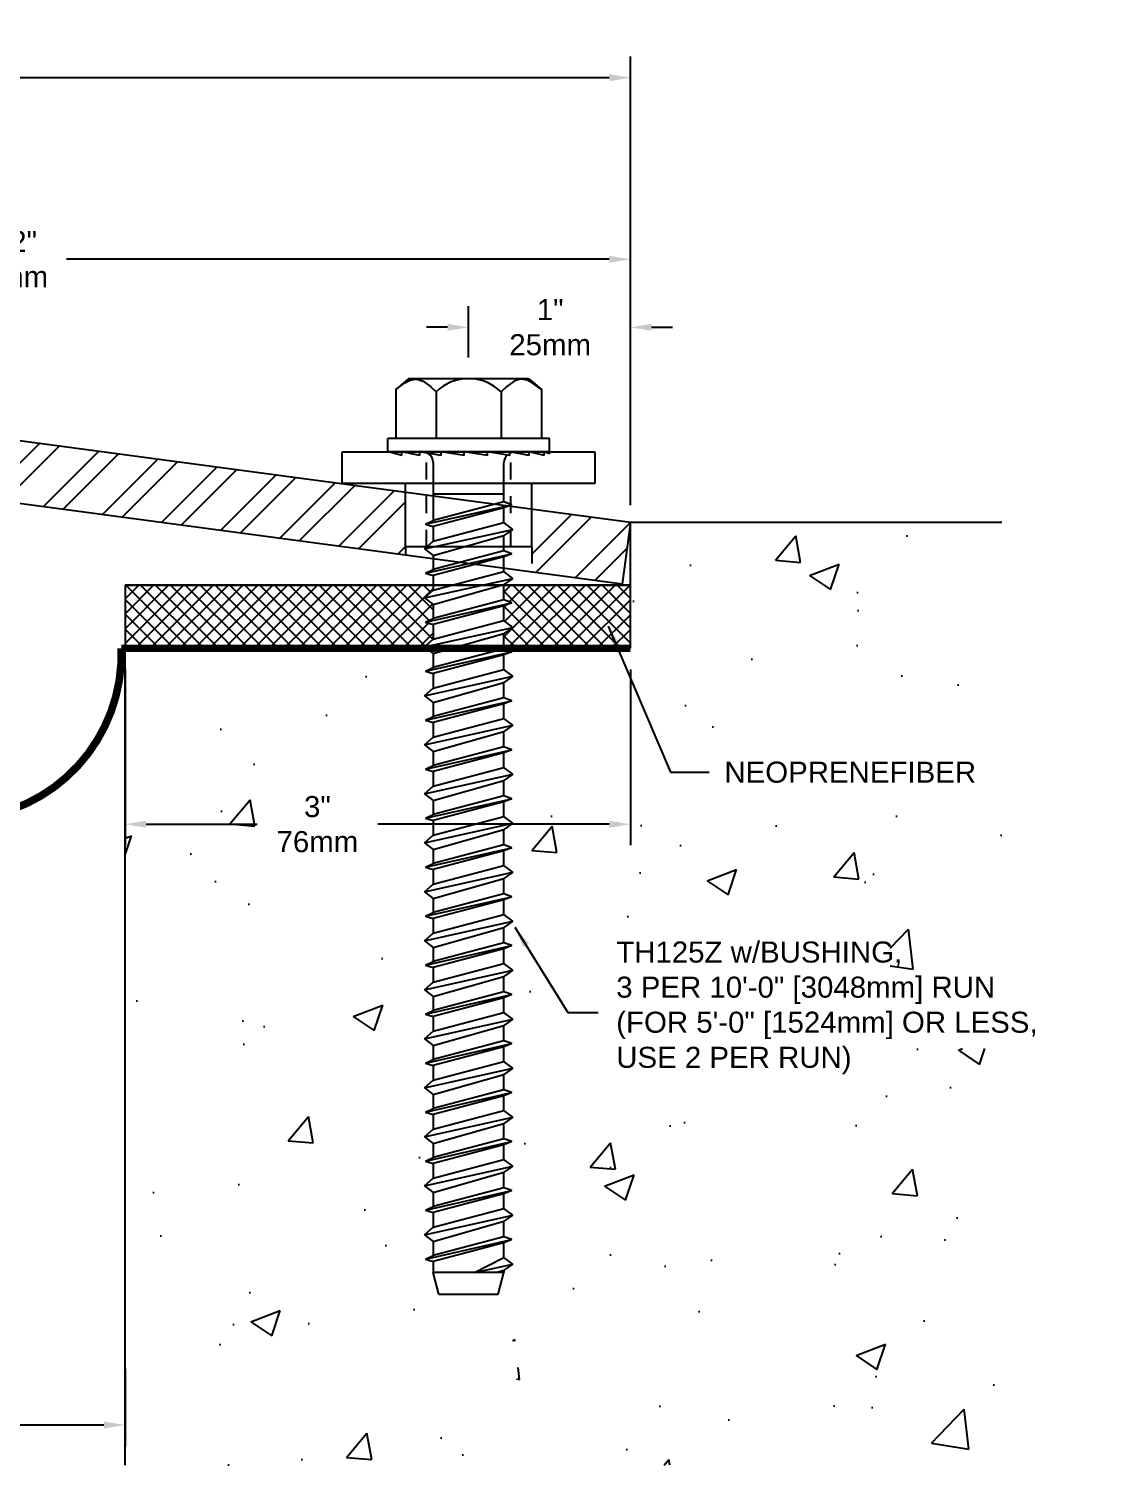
# Model space of a CAD drawing. Extents: x -1.1 to 32.5, y 0.7 to 10.1.
# Drawn here: x 10.32 to 16.7, y 0.74 to 9.27 of the extents above; entities that cross this region are included whole.
import ezdxf

# ---------------------------------------------------------------- set-up
doc = ezdxf.new("R2010")
doc.units = 0
doc.header["$MEASUREMENT"] = 0
doc.linetypes.add('HIDDEN', pattern=[0.375, 0.25, -0.125])
doc.layers.get('0').update_dxf_attribs({"linetype": 'CONTINUOUS'})
doc.layers.get('DEFPOINTS').update_dxf_attribs({"linetype": 'CONTINUOUS'})
for name, color, linetype in [('ANCHORS', 4, 'CONTINUOUS'), ('CONDITIONS', 1, 'CONTINUOUS'), ('DIMENSIONS', 3, 'CONTINUOUS'), ('FILLERS', 2, 'CONTINUOUS'), ('METALS', 7, 'CONTINUOUS'), ('TEXT', 2, 'CONTINUOUS')]:
    doc.layers.add(name, color=color, linetype=linetype)
doc.styles.add('ARIAL', font='ARIAL.TTF')
doc.dimstyles.new('ARIAL', dxfattribs={"dimtxt": 0.125, "dimasz": 0.125, "dimexe": 0.125, "dimexo": 0.125, "dimgap": 0.125, "dimtad": 0, "dimtih": 1, "dimtoh": 1, "dimdec": 4, "dimzin": 0, "dimtxsty": 'ARIAL', "dimcen": 0.09, "dimazin": 3, "dimtfac": 1, "dimtdec": 4, "dimtofl": 0, "dimtmove": 0, "dimatfit": 3, "dimtolj": 1, "dimtzin": 0})

# ---------------------------------------------------------------- blocks, each defined once
blk = doc.blocks.new('*D6')
at = {"layer": 'DEFPOINTS', "color": 0}
for p in [(13.8912, 8.976), (13.8912, 6.5877), (4.3939, 6.3498)]:
    blk.add_point(p, dxfattribs=at)
at = {"layer": 'DIMENSIONS', "color": 0}
for p, q in [((4.3939, 6.4748), (4.3939, 9.101)), ((13.8912, 6.7127), (13.8912, 9.101)), ((4.5189, 8.976), (8.7346, 8.976)), ((13.7662, 8.976), (9.5505, 8.976))]:
    blk.add_line(p, q, dxfattribs=at)
for points in [[(4.5189, 8.9968), (4.5189, 8.9551), (4.3939, 8.976)], [(13.7662, 8.9968), (13.7662, 8.9551), (13.8912, 8.976)]]:
    blk.add_solid(points, dxfattribs=at)
at = {"layer": 'DIMENSIONS', "color": 0, "insert": (9.1425, 8.976), "char_height": 0.125, "attachment_point": 5, "style": 'ARIAL'}
blk.add_mtext('\\A1;9 1/2"\\P241mm', dxfattribs=at)
blk = doc.blocks.new('*D7')
at = {"layer": 'DEFPOINTS', "color": 0}
for p in [(13.8912, 7.8978), (13.8912, 6.3377), (6.3958, 6.0881)]:
    blk.add_point(p, dxfattribs=at)
at = {"layer": 'DIMENSIONS', "color": 0}
for p, q in [((6.3958, 6.2131), (6.3958, 8.0228)), ((13.8912, 6.4627), (13.8912, 8.0228)), ((6.5208, 7.8978), (9.7425, 7.8978)), ((13.7662, 7.8978), (10.5445, 7.8978))]:
    blk.add_line(p, q, dxfattribs=at)
for points in [[(6.5208, 7.9187), (6.5208, 7.877), (6.3958, 7.8978)], [(13.7662, 7.9187), (13.7662, 7.877), (13.8912, 7.8978)]]:
    blk.add_solid(points, dxfattribs=at)
at = {"layer": 'DIMENSIONS', "color": 0, "insert": (10.1435, 7.8978), "char_height": 0.125, "attachment_point": 5, "style": 'ARIAL'}
blk.add_mtext('\\A1;7 1/2"\\P191mm', dxfattribs=at)
blk = doc.blocks.new('*D8')
at = {"layer": 'DEFPOINTS', "color": 0}
for p in [(8.8912, 2.3377), (10.8912, 1.4348), (10.8912, 0.9758)]:
    blk.add_point(p, dxfattribs=at)
at = {"layer": 'DIMENSIONS', "color": 0}
for p, q in [((8.8912, 2.2127), (8.8912, 0.8508)), ((10.8912, 1.3098), (10.8912, 0.8508)), ((9.0162, 0.9758), (9.5329, 0.9758)), ((10.7662, 0.9758), (10.2495, 0.9758))]:
    blk.add_line(p, q, dxfattribs=at)
for points in [[(9.0162, 0.9966), (9.0162, 0.955), (8.8912, 0.9758)], [(10.7662, 0.9966), (10.7662, 0.955), (10.8912, 0.9758)]]:
    blk.add_solid(points, dxfattribs=at)
at = {"layer": 'DIMENSIONS', "color": 0, "insert": (9.8912, 0.9758), "char_height": 0.125, "attachment_point": 5, "style": 'ARIAL'}
blk.add_mtext('\\A1;{2"}\\P{51mm}', dxfattribs=at)
blk = doc.blocks.new('*D9')
at = {"layer": 'DEFPOINTS', "color": 0}
for p in [(12.9309, 7.4939), (12.9309, 7.1895), (13.8912, 6.3123)]:
    blk.add_point(p, dxfattribs=at)
at = {"layer": 'DIMENSIONS', "color": 0}
for p, q in [((12.9309, 7.3145), (12.9309, 7.6189)), ((13.8912, 6.4373), (13.8912, 7.6189)), ((12.8059, 7.4939), (12.6809, 7.4939)), ((14.0162, 7.4939), (14.1412, 7.4939))]:
    blk.add_line(p, q, dxfattribs=at)
for points in [[(12.8059, 7.5147), (12.8059, 7.4731), (12.9309, 7.4939)], [(14.0162, 7.5147), (14.0162, 7.4731), (13.8912, 7.4939)]]:
    blk.add_solid(points, dxfattribs=at)
at = {"layer": 'DIMENSIONS', "color": 0, "insert": (13.4152, 7.4939), "char_height": 0.125, "attachment_point": 5, "style": 'ARIAL'}
blk.add_mtext('\\A1;{1"}\\P{25mm}', dxfattribs=at)
blk = doc.blocks.new('*D10')
at = {"layer": 'DEFPOINTS', "color": 0}
for p in [(10.8912, 5.5877), (13.8912, 5.5877), (13.8912, 4.5431)]:
    blk.add_point(p, dxfattribs=at)
at = {"layer": 'DIMENSIONS', "color": 0}
for p, q in [((10.8912, 5.4627), (10.8912, 4.4181)), ((13.8912, 5.4627), (13.8912, 4.4181)), ((11.0162, 4.5431), (11.6756, 4.5431)), ((13.7662, 4.5431), (12.3912, 4.5431))]:
    blk.add_line(p, q, dxfattribs=at)
for points in [[(11.0162, 4.564), (11.0162, 4.5223), (10.8912, 4.5431)], [(13.7662, 4.564), (13.7662, 4.5223), (13.8912, 4.5431)]]:
    blk.add_solid(points, dxfattribs=at)
at = {"layer": 'DIMENSIONS', "color": 0, "insert": (12.0334, 4.5431), "char_height": 0.125, "attachment_point": 5, "style": 'ARIAL'}
blk.add_mtext('\\A1;{3"}\\P{76mm}', dxfattribs=at)
blk = doc.blocks.new('NEOPRENEFIBER')
at = {"layer": 'FILLERS'}
h = blk.add_hatch(dxfattribs=at)
h.set_pattern_fill('ANSI37', color=256, scale=0.5, style=0)
h.set_pattern_definition([(45, (2.802326, 15.204624), (-0.04419417, 0.04419417), []), (135, (2.802326, 15.204624), (-0.04419417, -0.04419417), [])])
h.paths.add_polyline_path([(15.5233, 21.0516), (15.4708, 21.0921), (15.5233, 21.1371), (15.5233, 21.1673), (13.6935, 21.1673), (13.6935, 20.7923), (15.4824, 20.7923), (15.4708, 20.8012), (15.5233, 20.8462), (15.5233, 20.9332), (15.4772, 20.9478), (15.5233, 20.969)])
h.paths.add_polyline_path([(16.6935, 21.1673), (15.9433, 21.1673), (15.9433, 21.0802), (15.9894, 21.063), (15.9433, 21.0445), (15.9433, 20.9574), (15.9958, 20.9169), (15.9433, 20.8807), (15.9433, 20.7923), (16.6935, 20.7923)])
for p, q in [((13.6935, 21.1673), (13.6935, 20.7923)), ((16.6935, 21.1673), (13.6935, 21.1673)), ((13.6935, 21.1673), (16.6935, 21.1673))]:
    blk.add_line(p, q, dxfattribs=at)
blk = doc.blocks.new('TH125Z')
for p, q in [((18.409, 13.7285), (18.3324, 13.6642)), ((18.3324, 13.6642), (18.3324, 13.3725)), ((18.409, 13.7285), (19.1194, 13.7285)), ((18.5708, 13.6497), (18.5708, 13.3725)), ((18.9576, 13.6497), (18.9576, 13.3725)), ((19.1194, 13.7285), (19.1961, 13.6642)), ((19.1961, 13.6642), (19.1961, 13.3725)), ((19.2442, 13.3725), (18.2842, 13.3725)), ((18.2842, 13.2925), (18.2842, 13.3725)), ((19.2442, 13.2823), (19.2442, 13.3725)), ((19.2442, 13.2925), (18.2842, 13.2925)), ((18.474, 13.2925), (18.2842, 13.2925)), ((18.3677, 13.2725), (18.2882, 13.2925)), ((18.4741, 13.2725), (18.3677, 13.2925)), ((18.3677, 13.2725), (18.3677, 13.2925)), ((18.4741, 13.2725), (18.4741, 13.2925)), ((18.6004, 13.2725), (18.4741, 13.2925)), ((18.9742, 13.2925), (18.5542, 13.2925)), ((18.5542, 13.23), (18.5542, 12.8852)), ((18.7378, 13.2725), (18.6004, 13.2925)), ((18.6004, 13.2725), (18.6004, 13.2925)), ((18.877, 13.2725), (18.7378, 13.2925)), ((18.7378, 13.2725), (18.7378, 13.2925)), ((19.0085, 13.2725), (18.877, 13.2925)), ((18.877, 13.2725), (18.877, 13.2925)), ((18.9742, 12.9964), (18.9742, 13.23)), ((19.1234, 13.2725), (19.0085, 13.2925)), ((19.0085, 13.2725), (19.0085, 13.2925)), ((19.1234, 13.2725), (19.1234, 13.2925)), ((19.2138, 13.2725), (19.1234, 13.2925)), ((19.2138, 13.2725), (19.2138, 13.2925)), ((19.2442, 13.2823), (19.2138, 13.2925)), ((18.5081, 12.864), (19.0203, 12.9792)), ((18.9742, 13.0425), (18.5542, 13.0425)), ((18.9742, 12.9964), (18.5542, 12.8852)), ((19.0203, 12.9792), (18.9742, 12.9964)), ((19.0203, 12.9792), (18.9742, 12.9606)), ((18.5081, 12.864), (18.5542, 12.8852)), ((18.9742, 12.9606), (18.5542, 12.8494)), ((18.9742, 12.8736), (18.9742, 12.9606)), ((18.5017, 12.7174), (19.0267, 12.8331)), ((18.5081, 12.864), (18.5542, 12.8494)), ((18.5542, 12.7624), (18.9742, 12.8736)), ((18.5542, 12.8494), (18.5542, 12.7624)), ((18.5542, 12.6769), (18.9742, 12.7969)), ((19.0267, 12.8331), (18.9742, 12.8736)), ((19.0267, 12.8331), (18.9742, 12.7969)), ((18.9742, 12.7055), (18.9742, 12.7969)), ((18.5017, 12.7174), (18.5542, 12.7624)), ((18.5017, 12.7174), (18.5542, 12.6769)), ((18.5081, 12.5731), (19.0203, 12.6883)), ((18.9742, 12.7055), (18.5542, 12.5942)), ((18.5542, 12.6769), (18.5542, 12.5942)), ((18.9742, 12.6697), (18.5542, 12.5585)), ((19.0203, 12.6883), (18.9742, 12.7055)), ((19.0203, 12.6883), (18.9742, 12.6697)), ((18.9742, 12.5827), (18.9742, 12.6697)), ((18.5017, 12.4265), (19.0267, 12.5422)), ((18.5081, 12.5731), (18.5542, 12.5942)), ((18.5081, 12.5731), (18.5542, 12.5585)), ((18.5542, 12.4715), (18.9742, 12.5827)), ((18.5542, 12.5585), (18.5542, 12.4715)), ((19.0267, 12.5422), (18.9742, 12.5827)), ((19.0267, 12.5422), (18.9742, 12.506)), ((18.5017, 12.4265), (18.5542, 12.4715)), ((18.5542, 12.386), (18.9742, 12.506)), ((18.9742, 12.4146), (18.9742, 12.506)), ((18.5017, 12.4265), (18.5542, 12.386)), ((18.5081, 12.2822), (19.0203, 12.3974)), ((18.9742, 12.4146), (18.5542, 12.3033)), ((18.5542, 12.386), (18.5542, 12.3033)), ((18.9742, 12.3788), (18.5542, 12.2676)), ((19.0203, 12.3974), (18.9742, 12.4146)), ((19.0203, 12.3974), (18.9742, 12.3788)), ((18.9742, 12.2918), (18.9742, 12.3788)), ((18.5081, 12.2822), (18.5542, 12.3033)), ((18.5542, 12.1806), (18.9742, 12.2918)), ((19.0267, 12.2513), (18.9742, 12.2918)), ((18.5017, 12.1356), (19.0267, 12.2513)), ((18.5081, 12.2822), (18.5542, 12.2676)), ((18.5542, 12.2676), (18.5542, 12.1806)), ((18.5542, 12.0951), (18.9742, 12.2151)), ((19.0267, 12.2513), (18.9742, 12.2151)), ((18.9742, 12.1237), (18.9742, 12.2151)), ((18.5017, 12.1356), (18.5542, 12.1806)), ((18.5017, 12.1356), (18.5542, 12.0951)), ((18.9742, 12.1237), (18.5542, 12.0124)), ((19.0203, 12.1065), (18.9742, 12.1237)), ((18.5081, 11.9913), (19.0203, 12.1065)), ((18.5542, 12.0951), (18.5542, 12.0124)), ((18.9742, 12.0879), (18.5542, 11.9767)), ((19.0203, 12.1065), (18.9742, 12.0879)), ((18.9742, 12.0009), (18.9742, 12.0879)), ((18.5017, 11.8447), (19.0267, 11.9604)), ((18.5081, 11.9913), (18.5542, 12.0124)), ((18.5081, 11.9913), (18.5542, 11.9767)), ((18.5542, 11.8897), (18.9742, 12.0009)), ((18.5542, 11.9767), (18.5542, 11.8897)), ((19.0267, 11.9604), (18.9742, 12.0009)), ((19.0267, 11.9604), (18.9742, 11.9242)), ((18.5017, 11.8447), (18.5542, 11.8897)), ((18.5542, 11.8042), (18.9742, 11.9242)), ((18.9742, 11.8328), (18.9742, 11.9242)), ((18.5017, 11.8447), (18.5542, 11.8042)), ((18.5081, 11.7004), (19.0203, 11.8156)), ((18.9742, 11.8328), (18.5542, 11.7215)), ((18.5542, 11.8042), (18.5542, 11.7215)), ((18.9742, 11.797), (18.5542, 11.6858)), ((19.0203, 11.8156), (18.9742, 11.8328)), ((19.0203, 11.8156), (18.9742, 11.797)), ((18.9742, 11.71), (18.9742, 11.797)), ((18.5081, 11.7004), (18.5542, 11.7215)), ((18.5081, 11.7004), (18.5542, 11.6858)), ((18.5542, 11.5988), (18.9742, 11.71)), ((19.0267, 11.6695), (18.9742, 11.71)), ((18.5017, 11.5538), (19.0267, 11.6695)), ((18.5542, 11.6858), (18.5542, 11.5988)), ((18.5542, 11.5133), (18.9742, 11.6333)), ((19.0267, 11.6695), (18.9742, 11.6333)), ((18.9742, 11.5419), (18.9742, 11.6333)), ((18.5017, 11.5538), (18.5542, 11.5988)), ((18.5017, 11.5538), (18.5542, 11.5133)), ((18.5081, 11.4095), (19.0203, 11.5247)), ((18.9742, 11.5419), (18.5542, 11.4306)), ((19.0203, 11.5247), (18.9742, 11.5419)), ((19.0203, 11.5247), (18.9742, 11.5061)), ((18.5081, 11.4095), (18.5542, 11.4306)), ((18.5542, 11.5133), (18.5542, 11.4306)), ((18.9742, 11.5061), (18.5542, 11.3949)), ((18.9742, 11.4191), (18.9742, 11.5061)), ((18.5017, 11.2629), (19.0267, 11.3786)), ((18.5081, 11.4095), (18.5542, 11.3949)), ((18.5542, 11.3078), (18.9742, 11.4191)), ((18.5542, 11.3949), (18.5542, 11.3078)), ((19.0267, 11.3786), (18.9742, 11.4191)), ((19.0267, 11.3786), (18.9742, 11.3424)), ((18.5017, 11.2629), (18.5542, 11.3078)), ((18.5017, 11.2629), (18.5542, 11.2224)), ((18.5542, 11.2224), (18.9742, 11.3424)), ((18.9742, 11.251), (18.9742, 11.3424)), ((18.5081, 11.1186), (19.0203, 11.2338)), ((18.9742, 11.251), (18.5542, 11.1397)), ((18.5542, 11.2224), (18.5542, 11.1397)), ((18.9742, 11.2152), (18.5542, 11.104)), ((19.0203, 11.2338), (18.9742, 11.251)), ((19.0203, 11.2338), (18.9742, 11.2152)), ((18.9742, 11.1282), (18.9742, 11.2152)), ((18.5081, 11.1186), (18.5542, 11.1397)), ((18.5081, 11.1186), (18.5542, 11.104)), ((18.5542, 11.0169), (18.9742, 11.1282)), ((18.5542, 11.104), (18.5542, 11.0169)), ((19.0267, 11.0877), (18.9742, 11.1282)), ((18.5017, 10.972), (19.0267, 11.0877)), ((18.5017, 10.972), (18.5542, 11.0169)), ((18.5542, 10.9315), (18.9742, 11.0515)), ((19.0267, 11.0877), (18.9742, 11.0515)), ((18.9742, 10.9601), (18.9742, 11.0515)), ((18.5017, 10.972), (18.5542, 10.9315)), ((18.5081, 10.8277), (19.0203, 10.9429)), ((18.9742, 10.9601), (18.5542, 10.8488)), ((18.5542, 10.9315), (18.5542, 10.8488)), ((18.9742, 10.9243), (18.5542, 10.8131)), ((19.0203, 10.9429), (18.9742, 10.9601)), ((19.0203, 10.9429), (18.9742, 10.9243)), ((18.9742, 10.8373), (18.9742, 10.9243)), ((18.5081, 10.8277), (18.5542, 10.8488)), ((18.5542, 10.726), (18.9742, 10.8373)), ((19.0267, 10.7968), (18.9742, 10.8373)), ((18.5017, 10.6811), (19.0267, 10.7968)), ((18.5081, 10.8277), (18.5542, 10.8131)), ((18.5542, 10.8131), (18.5542, 10.726)), ((18.5542, 10.6406), (18.9742, 10.7606)), ((19.0267, 10.7968), (18.9742, 10.7606)), ((18.9742, 10.6692), (18.9742, 10.7606)), ((18.5017, 10.6811), (18.5542, 10.726)), ((18.5017, 10.6811), (18.5542, 10.6406)), ((18.9742, 10.6692), (18.5542, 10.5579)), ((19.0203, 10.652), (18.9742, 10.6692)), ((18.5081, 10.5368), (19.0203, 10.652)), ((18.5542, 10.6406), (18.5542, 10.5579)), ((18.9742, 10.6334), (18.5542, 10.5221)), ((19.0203, 10.652), (18.9742, 10.6334)), ((18.9742, 10.5464), (18.9742, 10.6334)), ((18.5017, 10.3902), (19.0267, 10.5059)), ((18.5081, 10.5368), (18.5542, 10.5579)), ((18.5081, 10.5368), (18.5542, 10.5221)), ((18.5542, 10.4351), (18.9742, 10.5464)), ((18.5542, 10.5221), (18.5542, 10.4351)), ((19.0267, 10.5059), (18.9742, 10.5464)), ((19.0267, 10.5059), (18.9742, 10.4697)), ((18.5017, 10.3902), (18.5542, 10.4351)), ((18.5542, 10.3497), (18.9742, 10.4697)), ((18.9742, 10.3783), (18.9742, 10.4697)), ((18.5017, 10.3902), (18.5542, 10.3497)), ((18.5081, 10.2459), (19.0203, 10.3611)), ((18.9742, 10.3783), (18.5542, 10.267)), ((18.5542, 10.3497), (18.5542, 10.267)), ((18.9742, 10.3425), (18.5542, 10.2312)), ((19.0203, 10.3611), (18.9742, 10.3783)), ((19.0203, 10.3611), (18.9742, 10.3425)), ((18.9742, 10.2555), (18.9742, 10.3425)), ((18.5081, 10.2459), (18.5542, 10.267)), ((18.5081, 10.2459), (18.5542, 10.2312)), ((18.5542, 10.1442), (18.9742, 10.2555)), ((19.0267, 10.215), (18.9742, 10.2555)), ((18.5017, 10.0993), (19.0267, 10.215)), ((18.5542, 10.2312), (18.5542, 10.1442)), ((18.5542, 10.0588), (18.9742, 10.1788)), ((19.0267, 10.215), (18.9742, 10.1788)), ((18.9742, 10.0874), (18.9742, 10.1788)), ((18.5017, 10.0993), (18.5542, 10.1442)), ((18.5017, 10.0993), (18.5542, 10.0588)), ((18.5081, 9.955), (19.0203, 10.0702)), ((18.9742, 10.0874), (18.5542, 9.9761)), ((19.0203, 10.0702), (18.9742, 10.0874)), ((19.0203, 10.0702), (18.9742, 10.0516)), ((18.5542, 10.0588), (18.5542, 9.9761)), ((18.9742, 10.0516), (18.5542, 9.9403)), ((18.9742, 9.9646), (18.9742, 10.0516)), ((18.5017, 9.8084), (19.0267, 9.9241)), ((18.5081, 9.955), (18.5542, 9.9761)), ((18.5081, 9.955), (18.5542, 9.9403)), ((18.5542, 9.8533), (18.9742, 9.9646)), ((18.5542, 9.9403), (18.5542, 9.8533)), ((19.0267, 9.9241), (18.9742, 9.9646)), ((19.0267, 9.9241), (18.9742, 9.8879)), ((18.5017, 9.8084), (18.5542, 9.8533)), ((18.5542, 9.7678), (18.9742, 9.8879)), ((18.9742, 9.7965), (18.9742, 9.8879)), ((18.5017, 9.8084), (18.5542, 9.7678)), ((18.5081, 9.6641), (19.0203, 9.7793)), ((18.9742, 9.7965), (18.5542, 9.6852)), ((18.5542, 9.7678), (18.5542, 9.6852)), ((18.9742, 9.7607), (18.5542, 9.6494)), ((19.0203, 9.7793), (18.9742, 9.7965)), ((19.0203, 9.7793), (18.9742, 9.7607)), ((18.9742, 9.6737), (18.9742, 9.7607)), ((18.5081, 9.6641), (18.5542, 9.6852)), ((18.5081, 9.6641), (18.5542, 9.6494)), ((18.5542, 9.5624), (18.9742, 9.6737)), ((18.5542, 9.6494), (18.5542, 9.5624)), ((19.0267, 9.6332), (18.9742, 9.6737)), ((18.5017, 9.5175), (19.0267, 9.6332)), ((18.5017, 9.5175), (18.5542, 9.5624)), ((18.5542, 9.4769), (18.9742, 9.597)), ((19.0267, 9.6332), (18.9742, 9.597)), ((18.9742, 9.5056), (18.9742, 9.597)), ((18.5017, 9.5175), (18.5542, 9.4769)), ((18.5081, 9.3732), (19.0203, 9.4884)), ((18.9742, 9.5056), (18.5542, 9.3943)), ((18.5542, 9.4769), (18.5542, 9.3943)), ((18.9742, 9.4698), (18.5542, 9.3585)), ((19.0203, 9.4884), (18.9742, 9.5056)), ((19.0203, 9.4884), (18.9742, 9.4698)), ((18.9742, 9.3828), (18.9742, 9.4698)), ((18.5081, 9.3732), (18.5542, 9.3943)), ((18.5017, 9.2266), (19.0267, 9.3422)), ((18.5081, 9.3732), (18.5542, 9.3585)), ((18.5542, 9.2715), (18.9742, 9.3828)), ((18.5542, 9.3585), (18.5542, 9.2715)), ((18.5542, 9.186), (18.9742, 9.3061)), ((19.0267, 9.3422), (18.9742, 9.3828)), ((19.0267, 9.3422), (18.9742, 9.3061)), ((18.9742, 9.2147), (18.9742, 9.3061)), ((18.5017, 9.2266), (18.5542, 9.2715)), ((18.5017, 9.2266), (18.5542, 9.186)), ((18.9742, 9.2147), (18.5542, 9.1034)), ((19.0203, 9.1975), (18.9742, 9.2147)), ((18.5081, 9.0822), (19.0203, 9.1975)), ((18.5542, 9.186), (18.5542, 9.1034)), ((18.9742, 9.1789), (18.5542, 9.0676)), ((19.0203, 9.1975), (18.9742, 9.1789)), ((18.9742, 9.0919), (18.9742, 9.1789)), ((18.5017, 8.9357), (19.0267, 9.0513)), ((18.5081, 9.0822), (18.5542, 9.1034)), ((18.5081, 9.0822), (18.5542, 9.0676)), ((18.5542, 8.9806), (18.9742, 9.0919)), ((18.5542, 9.0676), (18.5542, 8.9806)), ((19.0267, 9.0513), (18.9742, 9.0919)), ((19.0267, 9.0513), (18.9742, 9.0152)), ((18.5017, 8.9357), (18.5542, 8.9806)), ((18.5542, 8.8951), (18.9742, 9.0152)), ((18.9742, 8.9238), (18.9742, 9.0152)), ((18.5017, 8.9357), (18.5542, 8.8951)), ((18.5081, 8.7913), (19.0203, 8.9066)), ((18.9742, 8.9238), (18.5542, 8.8125)), ((18.5542, 8.8951), (18.5542, 8.8125)), ((18.9742, 8.888), (18.5542, 8.7767)), ((19.0203, 8.9066), (18.9742, 8.9238)), ((19.0203, 8.9066), (18.9742, 8.888)), ((18.9742, 8.801), (18.9742, 8.888)), ((18.5081, 8.7913), (18.5542, 8.8125)), ((18.5081, 8.7913), (18.5542, 8.7767)), ((18.5542, 8.6897), (18.9742, 8.801)), ((19.0267, 8.7604), (18.9742, 8.801)), ((18.5017, 8.6448), (19.0267, 8.7604)), ((18.5542, 8.7767), (18.5542, 8.6897)), ((18.5542, 8.6042), (18.9742, 8.7243)), ((19.0267, 8.7604), (18.9742, 8.7243)), ((18.9742, 8.6329), (18.9742, 8.7243)), ((18.5017, 8.6448), (18.5542, 8.6897)), ((18.5017, 8.6448), (18.5542, 8.6042)), ((18.5081, 8.5004), (19.0203, 8.6157)), ((18.9742, 8.6329), (18.5542, 8.5216)), ((18.9742, 8.6329), (18.9742, 8.6333)), ((19.0203, 8.6157), (18.9742, 8.6329)), ((19.0203, 8.6157), (18.9742, 8.5971)), ((18.5542, 8.6042), (18.5542, 8.5216)), ((18.9742, 8.5971), (18.5542, 8.4858)), ((18.9742, 8.5101), (18.9742, 8.5971)), ((18.5081, 8.5004), (18.5542, 8.5216)), ((18.5081, 8.5004), (18.5542, 8.4858)), ((18.5542, 8.5221), (18.5542, 8.5216)), ((18.5542, 8.4858), (18.5542, 8.4196)), ((18.7999, 8.4196), (18.9742, 8.5101)), ((18.7999, 8.4196), (19.0267, 8.4695)), ((19.0267, 8.4695), (18.9742, 8.5101)), ((19.0267, 8.4695), (18.9742, 8.4334)), ((18.9742, 8.4196), (18.5542, 8.4196)), ((18.5883, 8.2925), (18.5542, 8.4196)), ((18.9259, 8.4196), (18.9742, 8.4334)), ((18.9402, 8.2925), (18.9742, 8.4196)), ((18.9742, 8.4334), (18.9742, 8.4196)), ((18.5883, 8.2925), (18.9402, 8.2925))]:
    blk.add_line(p, q)
for points in [[(18.3324, 13.6642), (18.3324, 13.6642), (18.3862, 13.7022), (18.4169, 13.718), (18.4479, 13.7255), (18.458, 13.7254), (18.458, 13.7254), (18.4945, 13.7136), (18.5377, 13.6814), (18.5708, 13.6497)], [(19.1961, 13.6642), (19.1961, 13.6642), (19.1422, 13.7022), (19.1115, 13.718), (19.0806, 13.7255), (19.0704, 13.7254), (19.0704, 13.7254), (19.0339, 13.7136), (18.9907, 13.6814), (18.9576, 13.6497)]]:
    blk.add_lwpolyline(points)
for centre, radius, start, end in [((18.7642, 13.4517), 0.2768, 45.67439, 134.32561), ((18.4917, 13.23), 0.0625, 0, 61.63192), ((19.0367, 13.23), 0.0625, 134.18801, 180), ((19.0367, 13.23), 0.0625, 104.96706, 116.84118)]:
    blk.add_arc(centre, radius, start, end)
blk = doc.blocks.new('BUSHING')
for p, q in [((15.9542, 8.0747), (15.9542, 7.6997)), ((15.9542, 8.0747), (16.7042, 8.0747)), ((16.7042, 8.0747), (16.7042, 7.6997)), ((15.5792, 7.6997), (17.0792, 7.6997)), ((15.5792, 7.5122), (15.5792, 7.6997)), ((17.0792, 7.6997), (17.0792, 7.5122)), ((17.0792, 7.5122), (15.5792, 7.5122))]:
    blk.add_line(p, q)
at = {"linetype": 'HIDDEN', "ltscale": 0.125}
for p, q in [((16.0792, 8.0747), (16.0792, 7.5122)), ((16.5792, 8.0747), (16.5792, 7.5122))]:
    blk.add_line(p, q, dxfattribs=at)

msp = doc.modelspace()

# ---------------------------------------------------------------- hatches: boundary and pattern name
at = {"layer": 'CONDITIONS'}
h = msp.add_hatch(dxfattribs=at)
h.set_pattern_fill('AR-CONC', color=256, scale=0.25, style=0)
h.paths.add_polyline_path([(13.8912, 5.58766), (13.29179, 5.58766), (13.29179, 4.24397), (13.20623, 3.93175), (13.20623, 3.53618), (13.24696, 3.53618), (13.19187, 3.35042), (13.19187, 3.03393), (13.18499, 2.97889), (13.23319, 2.97889), (13.23319, 2.84817), (13.19187, 2.80001), (13.19187, 2.45601), (13.19187, 2.09192), (13.1781, 2.02312), (13.2263, 2.02312), (13.2263, 1.88552), (13.19187, 1.83736), (13.19187, 1.47272), (13.24696, 1.47272), (13.20565, 1.18376), (12.67111, 1.18376), (12.62979, 1.47272), (12.68488, 1.47272), (12.68488, 1.83736), (12.65045, 1.88552), (12.65045, 2.02312), (12.69865, 2.02312), (12.68488, 2.09192), (12.68488, 2.45601), (12.68488, 2.80001), (12.64356, 2.84817), (12.64356, 2.97889), (12.69176, 2.97889), (12.68488, 3.03393), (12.68488, 3.35042), (12.62979, 3.53618), (12.67052, 3.53618), (12.67052, 3.93175), (12.58496, 4.24397), (12.58496, 5.58766), (10.8912, 5.58766), (10.8912, 0.73675), (16.09685, 0.73675), (16.09685, 3.21054), (15.43403, 3.21054), (15.43403, 2.97204), (13.70084, 2.97204), (13.70084, 3.90092), (15.43403, 3.90092), (15.43403, 3.5118), (16.09685, 3.5118), (16.09685, 6.33766), (13.8912, 6.33766)])
h.paths.add_polyline_path([(15.98664, 5.06829), (15.98664, 4.6164), (14.36648, 4.6164), (14.36648, 5.06829)], flags=16)
h.paths.add_polyline_path([(12.38211, 4.81724), (12.38211, 4.30259), (11.71646, 4.30259), (11.71646, 4.81724)], flags=16)
h.paths.add_polyline_path([(11.76932, 4.74262), (12.29745, 4.74262), (12.29745, 4.34364), (11.76932, 4.34364)], flags=8)
h.paths.add_polyline_path([(14.41839, 5.05269), (15.95966, 5.05269), (15.95966, 4.65029), (14.41839, 4.65029)], flags=8)
at = {"layer": 'METALS'}
h = msp.add_hatch(dxfattribs=at)
h.set_pattern_fill('ANSI32', color=256, scale=0.75, style=0)
h.paths.add_polyline_path([(12.55594, 6.14092), (12.55594, 6.19099), (12.55594, 6.51592), (10.14358, 6.83798), (6.6307, 6.35235), (6.39584, 6.08814), (6.41287, 5.96493), (10.1412, 6.4633)])
h.paths.add_polyline_path([(13.30594, 6.41579), (13.30594, 6.19099), (13.30594, 6.04079), (13.84202, 5.96922), (13.8912, 6.33766)])

# ---------------------------------------------------------------- linework, layer by layer
at = {"layer": 'CONDITIONS'}
for p, q in [((13.8912, 5.58766), (13.8912, 6.33766)), ((13.8912, 6.33766), (16.09685, 6.33766)), ((10.8912, 0.73675), (10.8912, 5.58766)), ((10.8912, 5.58766), (13.8912, 5.58766))]:
    msp.add_line(p, q, dxfattribs=at)
at = {"layer": 'FILLERS'}
msp.add_line((13.8912, 5.58766), (13.8912, 5.96266), dxfattribs=at)
msp.add_lwpolyline([(4.39389, 5.58766, 0.045, 0.045, 0), (8.91394, 5.58766, 0.045, 0.045, 1.0377091), (10.86847, 5.58766, 0.045, 0.045, 0), (13.8912, 5.58766, 0, 0, 0)], format="xyseb", dxfattribs=at)
at = {"layer": 'METALS', "linetype": 'HIDDEN', "ltscale": 0.125}
for p, q in [((12.55594, 6.19099), (12.55594, 6.14092)), ((13.30594, 6.19099), (13.30594, 6.04079))]:
    msp.add_line(p, q, dxfattribs=at)
at = {"layer": 'METALS'}
msp.add_lwpolyline([(13.84202, 5.96922), (10.1412, 6.4633), (6.41287, 5.96493), (6.39584, 6.08814), (6.6307, 6.35235), (10.14358, 6.83798), (13.8912, 6.33766)], close=True, dxfattribs=at)

# ---------------------------------------------------------------- block references
at = {"layer": 'ANCHORS', "color": 1}
msp.add_blockref('TH125Z', (-5.83328, -6.53901), dxfattribs=at)
at = {"layer": 'ANCHORS', "rotation": 180}
msp.add_blockref('BUSHING', (29.26011, 14.26572), dxfattribs=at)
at = {"layer": 'FILLERS'}
msp.add_blockref('NEOPRENEFIBER', (-2.80233, -15.20462), dxfattribs=at)

# ---------------------------------------------------------------- texts
at = {"layer": 'TEXT', "char_height": 0.125, "attachment_point": 4, "style": 'ARIAL'}
for s, insert in [('NEOPRENEFIBER', (14.44964, 4.85149)), ('TH125Z w/BUSHING,\\P3 PER 10\'-0" [3048mm] RUN\\P(FOR 5\'-0" [1524mm] OR LESS,\\PUSE 2 PER RUN)', (13.80741, 3.45285))]:
    msp.add_mtext(s, dxfattribs=dict(at, insert=insert))

# ---------------------------------------------------------------- dimensions: what is measured, and where the dimension line sits
at = {"layer": 'DIMENSIONS'}
for base, p1, p2, text, picture, middle in [((13.8912, 8.97597), (4.39389, 6.34979), (13.8912, 6.58766), '<>\\P241mm', '*D6', (9.14255, 8.97597)), ((13.8912, 7.89783), (6.39584, 6.08814), (13.8912, 6.33766), '<>\\P191mm', '*D7', (10.14352, 7.89783)), ((10.8912, 0.9758), (8.8912, 2.33766), (10.8912, 1.4348), '{<>}\\P{51mm}', '*D8', (9.8912, 0.9758))]:
    dim = msp.add_linear_dim(base=base, p1=p1, p2=p2, text=text, dimstyle='ARIAL', dxfattribs=at)
    dim.commit()
    dim.dimension.update_dxf_attribs({"geometry": picture, "text_midpoint": middle})
for base, p1, p2, text, picture, middle in [((12.93094, 7.4939), (13.8912, 6.31226), (12.93094, 7.18949), '{1"}\\P{25mm}', '*D9', (13.4152, 7.4939)), ((13.8912, 4.54313), (10.8912, 5.58766), (13.8912, 5.58766), '{<>}\\P{76mm}', '*D10', (12.03338, 4.54313))]:
    dim = msp.add_linear_dim(base=base, p1=p1, p2=p2, text=text, dimstyle='ARIAL', dxfattribs=at)
    dim.commit()
    dim.dimension.update_dxf_attribs({"geometry": picture, "text_midpoint": middle, "dimtype": 160})

# ---------------------------------------------------------------- leaders
at = {"layer": 'TEXT', "annotation_type": 0, "has_hookline": 1, "hookline_direction": 0, "text_width": 2.22}
for points in [[(13.75979, 5.71907), (14.12943, 4.85149), (14.35964, 4.85149)], [(13.20623, 3.93175), (13.51949, 3.42603), (13.69949, 3.42603)]]:
    msp.add_leader(points, dimstyle='ARIAL', dxfattribs=at)

doc.saveas('drawing.dxf')
